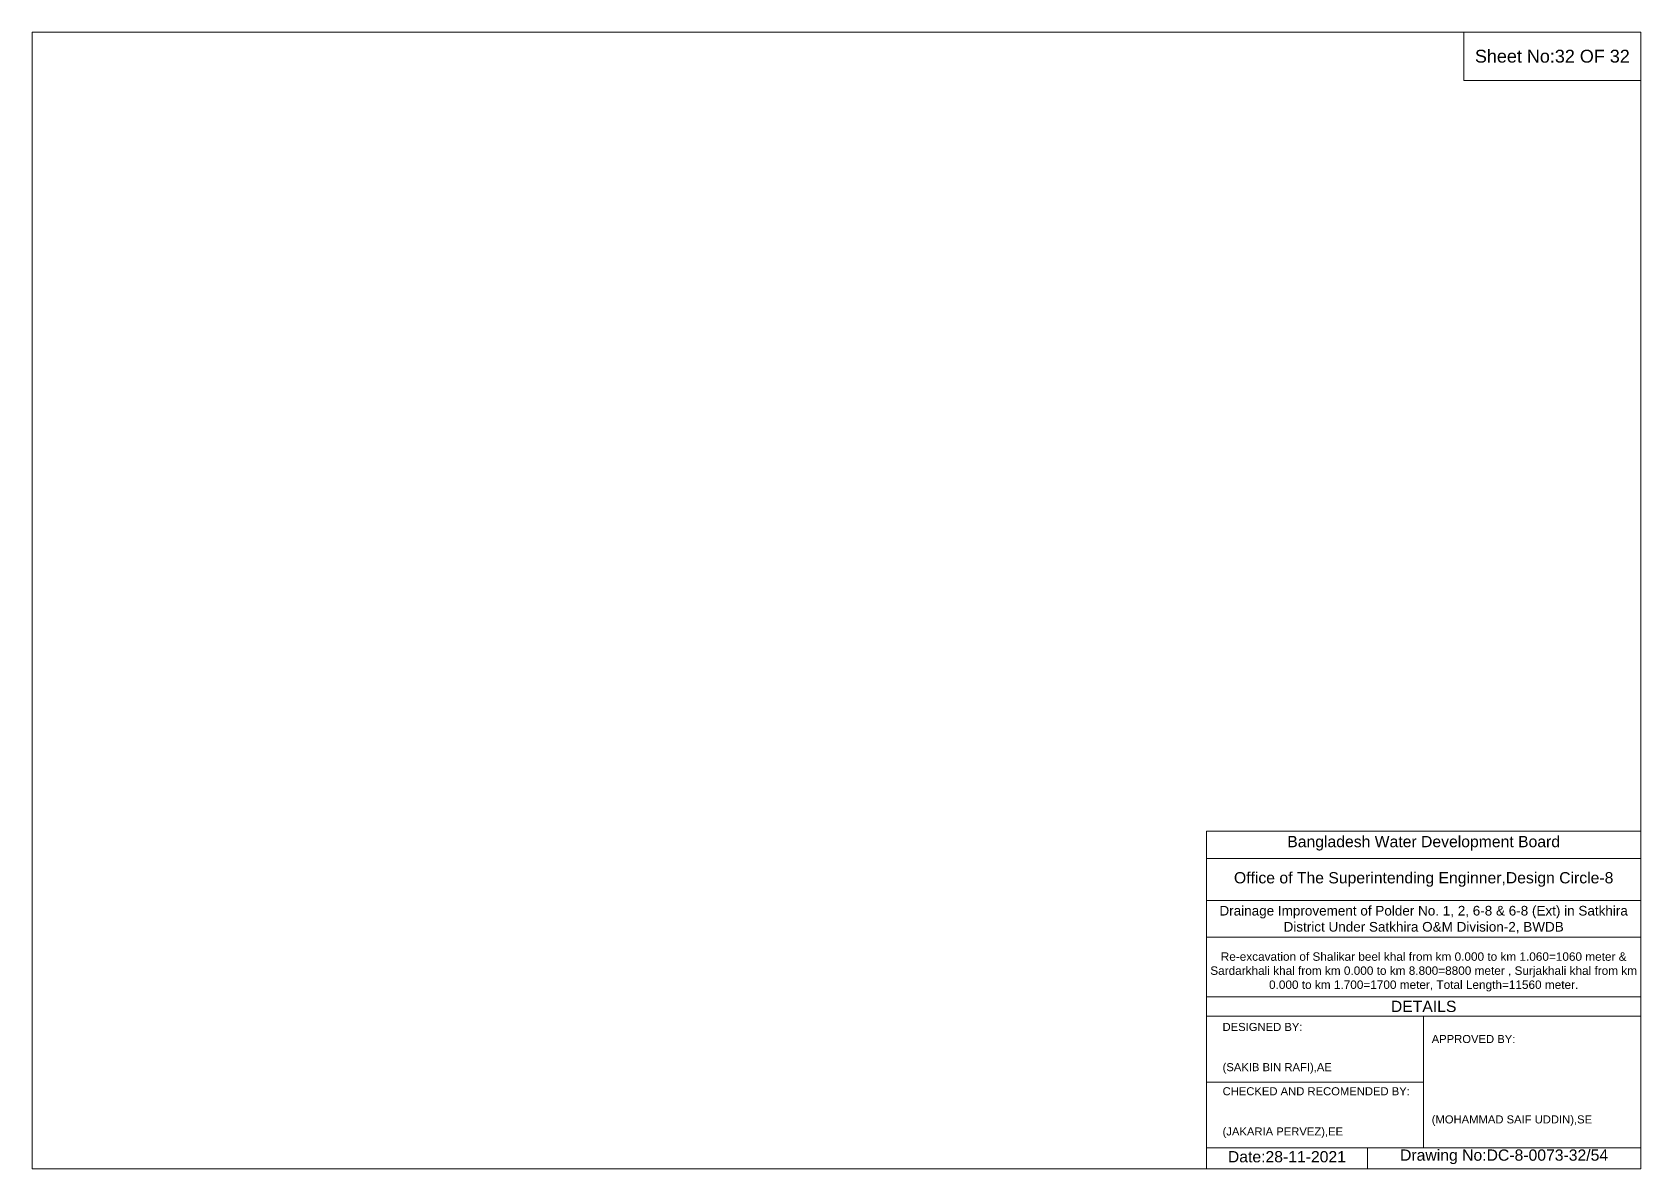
# Model space of a CAD drawing. Header units: inches. Extents: x 93000 to 416000, y -4242 to 0.
# Drawn here: x 410000 to 416000, y -4242 to 0 of the extents above; entities that cross this region are included whole.
import ezdxf

# ---------------------------------------------------------------- set-up
doc = ezdxf.new("R2010")
doc.units = ezdxf.units.IN
doc.header["$LTSCALE"] = 7
doc.header["$MEASUREMENT"] = 0
doc.layers.add('Cross section Data Border', color=7, linetype='Continuous', lineweight=9)
doc.styles.get("Standard").update_dxf_attribs({"font": 'arial.ttf'})

msp = doc.modelspace()

# ---------------------------------------------------------------- linework, layer by layer
at = {"layer": 'Cross section Data Border'}
for points in [[(410000, 0), (416000, 0), (416000, -4242), (410000, -4242)], [(415340, 0), (416000, 0), (416000, -180), (415340, -180)]]:
    msp.add_lwpolyline(points, close=True, dxfattribs=at)
for points in [[(414380, -4242), (414380, -2982), (416000, -2982)], [(414380, -3084), (416000, -3084)], [(414380, -3240), (416000, -3240)], [(414380, -3378), (416000, -3378)], [(414380, -3600), (416000, -3600)], [(414380, -3672), (416000, -3672)], [(415190, -3672), (415190, -4164)], [(414380, -3918), (415190, -3918)], [(414380, -4164), (416000, -4164)], [(414980, -4164), (414980, -4242)]]:
    msp.add_lwpolyline(points, dxfattribs=at)

# ---------------------------------------------------------------- texts
at = {"layer": 'Cross section Data Border', "attachment_point": 5}
for s, insert, char_height in [('Sheet No:32 OF 32', (415670, -90), 48), ('Bangladesh Water Development Board', (415190, -3027), 42), ('Office of The Superintending Enginner,Design Circle-8', (415190, -3162), 42)]:
    msp.add_mtext(s, dxfattribs=dict(at, insert=insert, char_height=char_height))
at = {"layer": 'Cross section Data Border'}
for s, insert, char_height, width, attachment_point in [('Drainage Improvement of Polder No. 1, 2, 6-8 & 6-8 (Ext) in Satkhira District Under Satkhira O&M Division-2, BWDB', (415190, -3312), 36, 1680, 5), ('Re-excavation of Shalikar beel khal from km 0.000 to km 1.060=1060 meter & Sardarkhali khal from km 0.000 to km 8.800=8800 meter , Surjakhali khal from km 0.000 to km 1.700=1700 meter, Total Length=11560 meter.', (415190, -3507), 31.4683, 1620, 5), ('DETAILS', (415190, -3636), 42, 1680, 5), ('DESIGNED BY:\\P\\P\\P(SAKIB BIN RAFI),AE', (414440, -3792), 30, 840, 4), ('APPROVED BY:\\P\\P\\P\\P\\P\\P(MOHAMMAD SAIF UDDIN),SE', (415220, -3912), 30, 840, 4), ('CHECKED AND RECOMENDED BY:\\P\\P\\P(JAKARIA PERVEZ),EE', (414440, -4032), 30, 840, 4), ('Date:28-11-2021', (414680, -4197), 42, 840, 5), ('Drawing No:DC-8-0073-32/54', (415490, -4197), 42, 1320, 5)]:
    msp.add_mtext(s, dxfattribs=dict(at, insert=insert, char_height=char_height, width=width, attachment_point=attachment_point))

doc.saveas('drawing.dxf')
